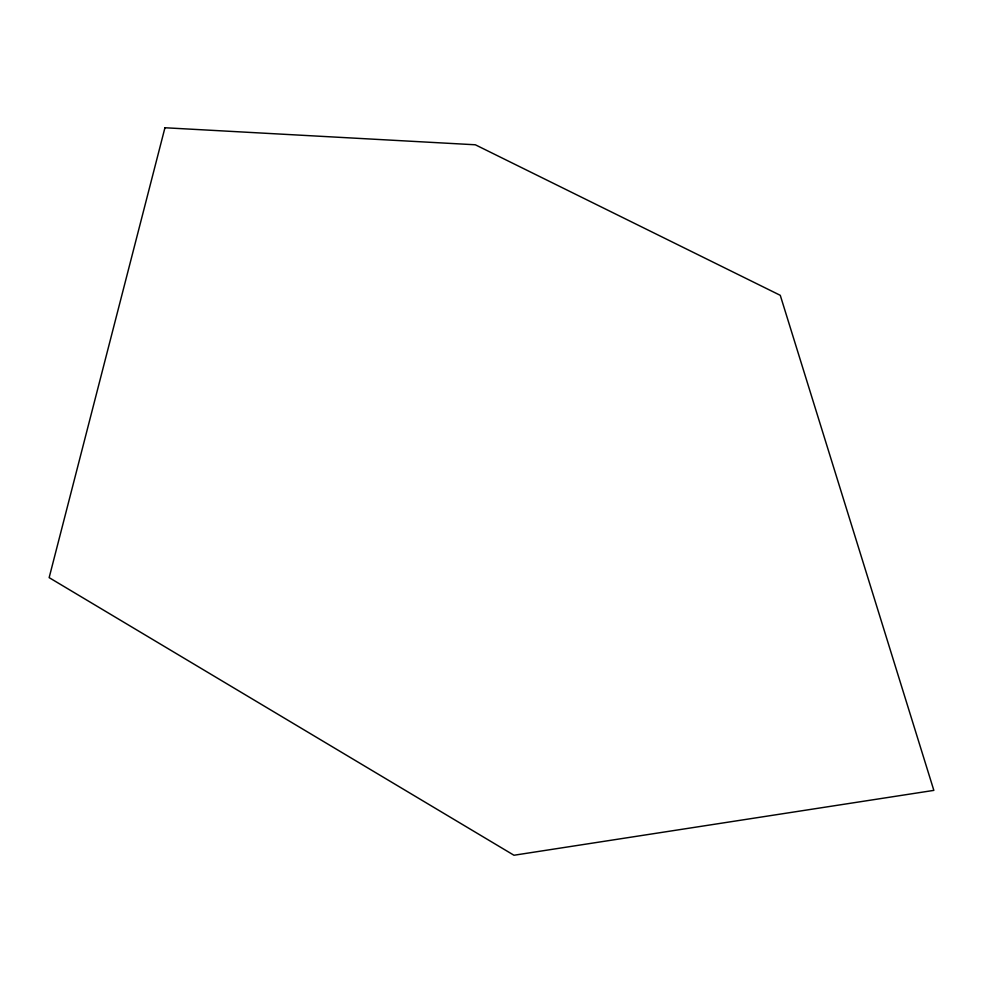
<?xml version="1.0" encoding="UTF-8"?>
<svg xmlns="http://www.w3.org/2000/svg" width="983" height="983" viewBox="0 0 983 983"><rect width="100%" height="100%" fill="white"/><g stroke="black" fill="none" stroke-linecap="round" stroke-linejoin="round"><path stroke-width="1.47" d="M164.947 127.753L49.15 577.635L513.974 855.247L933.85 790.381L780.269 295.318L475.33 144.784L164.947 127.753"/></g></svg>
